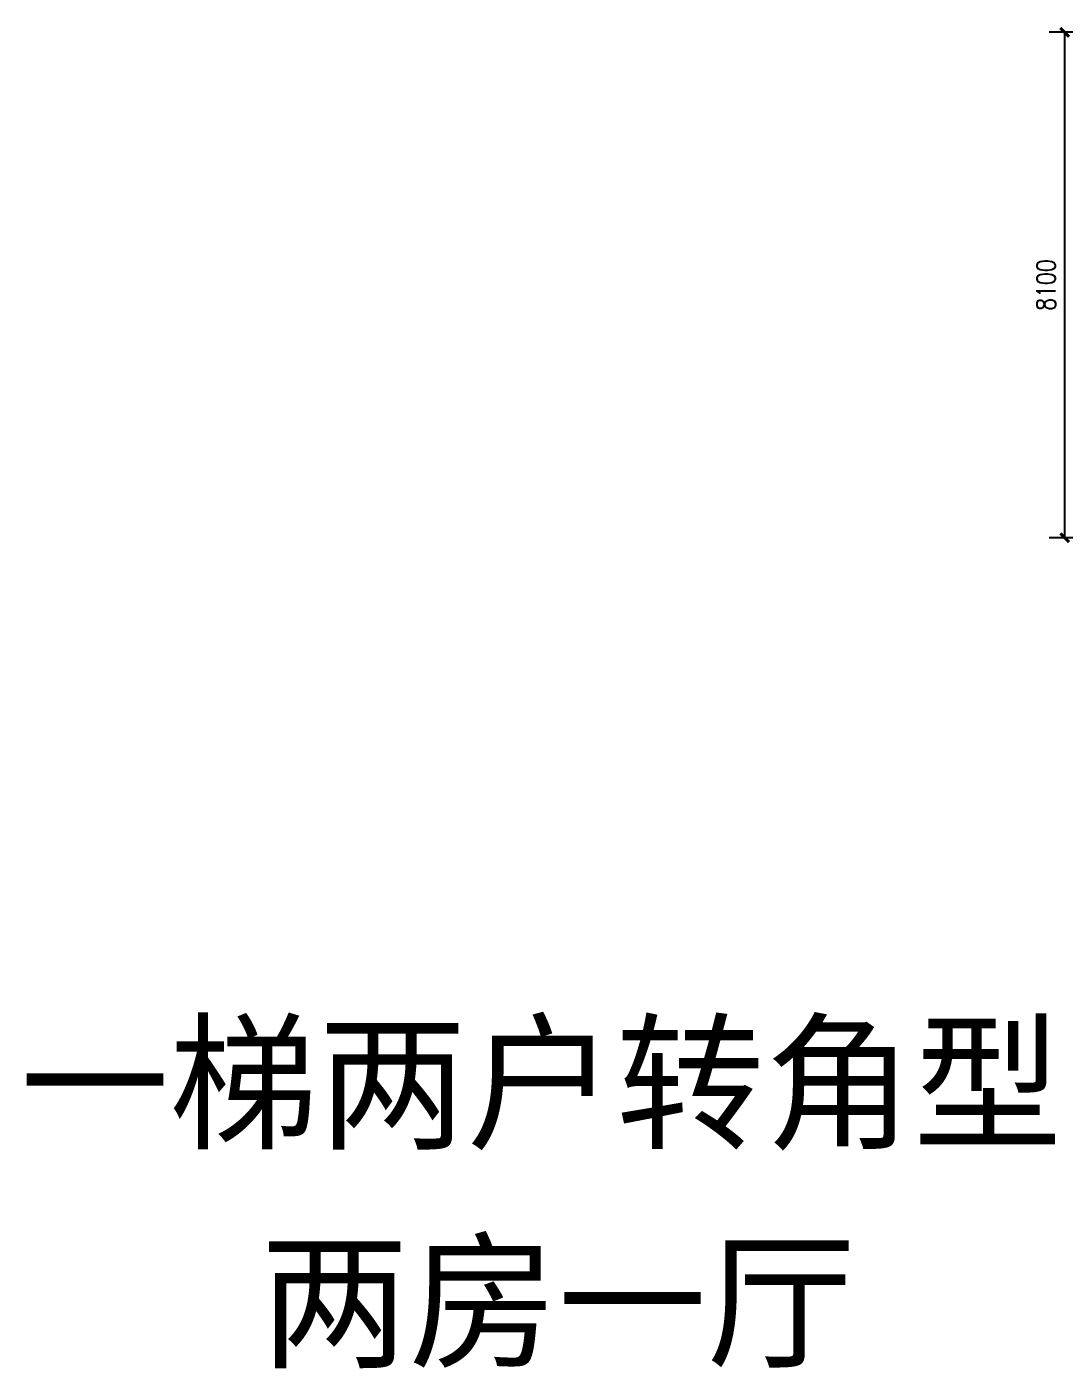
# Model space of a CAD drawing. Header units: millimetres. Extents: x 1254 to 38405, y 477 to 25328.
# Drawn here: x 1254 to 17888, y 477 to 21975 of the extents above; entities that cross this region are included whole.
import ezdxf

# ---------------------------------------------------------------- set-up
doc = ezdxf.new("R2010")
doc.units = ezdxf.units.MM
doc.layers.add('DIM', color=15, linetype='Continuous')
doc.styles.add('DIM_FONT', font='SIMPLEX.shx', dxfattribs={"width": 0.8})
doc.styles.add('ST', font='SimSun.ttf', dxfattribs={"width": 0.8})
doc.dimstyles.new('DIMN', dxfattribs={"dimtxt": 300, "dimasz": 1, "dimexe": 250, "dimexo": 300, "dimgap": 150, "dimtad": 1, "dimdec": 0, "dimdsep": 46, "dimtxsty": 'DIM_FONT', "dimblk": '_DIMX', "dimblk1": 'ARCHTICK', "dimblk2": 'ARCHTICK', "dimcen": 0.1, "dimclrt": 7, "dimadec": 0, "dimazin": 0, "dimtfac": 1, "dimtdec": 0, "dimtix": 1, "dimtmove": 2, "dimatfit": 3, "dimldrblk": '_DIMX', "dimfxl": 1, "dimtolj": 1, "dimtzin": 0, "dimarcsym": 0})

# ---------------------------------------------------------------- blocks, each defined once
blk = doc.blocks.new('_ARCHTICK')
at = {"color": 0, "linetype": 'ByBlock', "const_width": 0.15}
blk.add_lwpolyline([(-0.5, -0.5), (0.5, 0.5)], dxfattribs=at)
blk = doc.blocks.new('_DIMX')
at = {"const_width": 50}
blk.add_lwpolyline([(-70, -70), (70, 70)], dxfattribs=at)

msp = doc.modelspace()

# ---------------------------------------------------------------- texts
at = {"style": 'ST'}
for s, p in [('一梯两户转角型', (1148.5, 4173.1)), ('两房一厅', (4993.9, 670.2))]:
    msp.add_text(s, height=1750, dxfattribs=at).set_placement(p)

# ---------------------------------------------------------------- dimensions: what is measured, and where the dimension line sits
at = {"layer": 'DIM'}
msp.add_linear_dim(base=(17896.5, 21887.5), p1=(20331.6, 13787.5), p2=(20331.6, 21887.5), angle=90, dimstyle='DIMN', dxfattribs=at).render()

doc.saveas('drawing.dxf')
